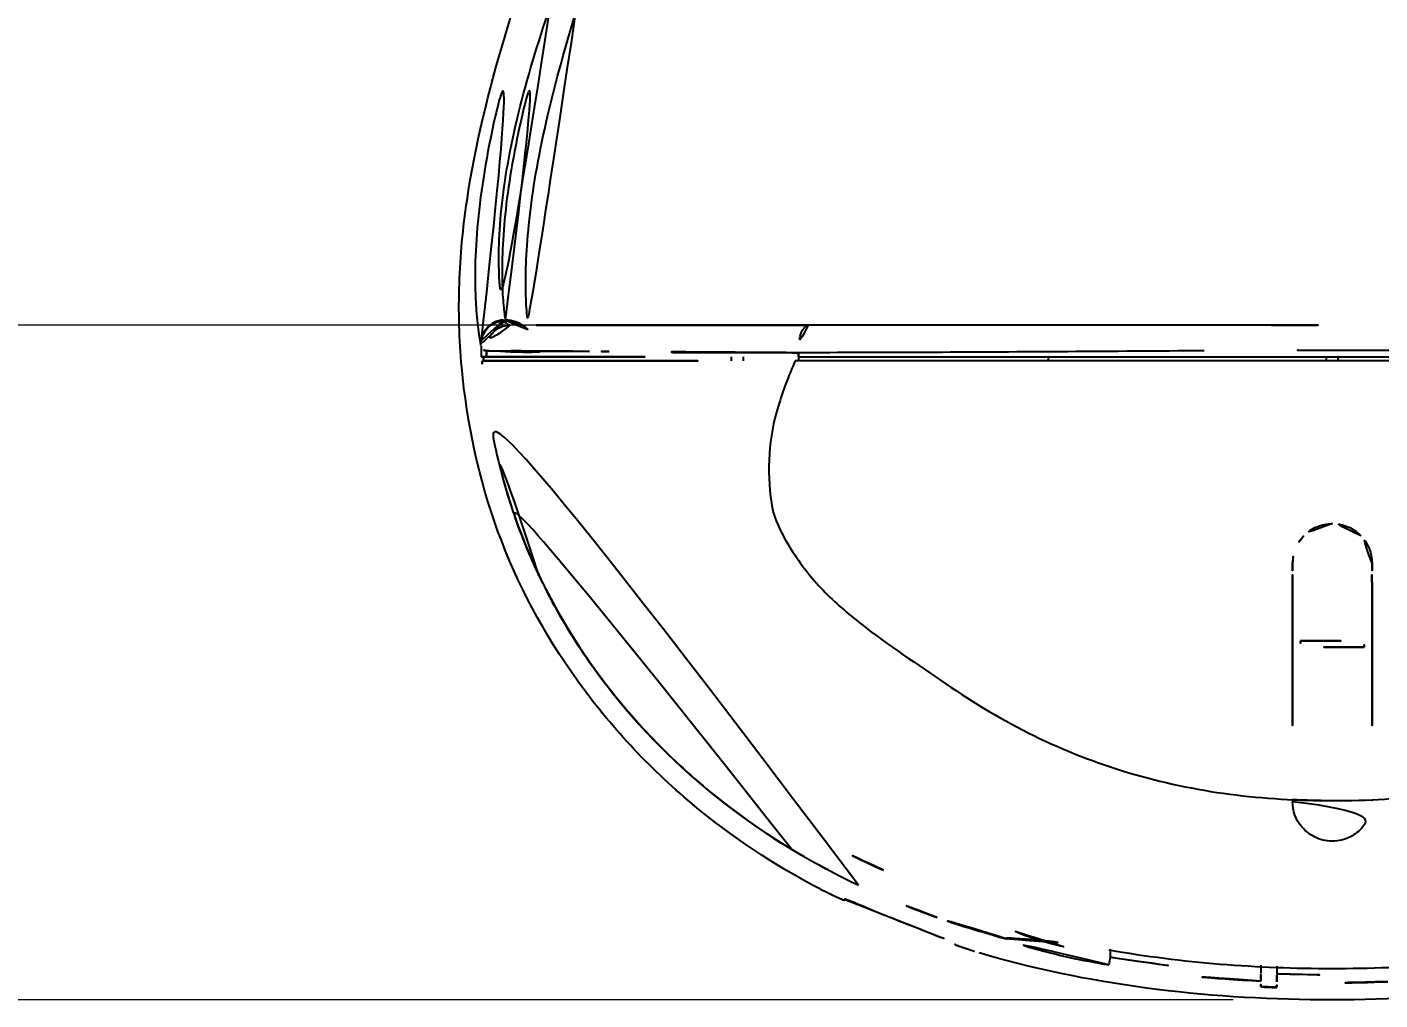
# Model space of a CAD drawing. Extents: x 16296660632 to 16296681399, y -37409619871 to -37409615168.
# Drawn here: x 16296680842.4 to 16296680897, y -37409615467.4 to -37409615428.2 of the extents above; entities that cross this region are included whole.
import ezdxf

# ---------------------------------------------------------------- set-up
doc = ezdxf.new("R2010")
doc.units = 0
doc.header["$LTSCALE"] = 10
doc.header["$MEASUREMENT"] = 0
doc.header["$PDMODE"] = 3
doc.header["$PDSIZE"] = -10
doc.layers.get('0').update_dxf_attribs({"linetype": 'CONTINUOUS'})
doc.layers.get('DEFPOINTS').update_dxf_attribs({"linetype": 'CONTINUOUS'})
doc.layers.add('1', color=7, linetype='CONTINUOUS')
doc.styles.add('Daelim Dimension', font='')
doc.styles.get('Daelim Dimension').set_extended_font_data('NanumGothic')
doc.dimstyles.new('DEFAULT', dxfattribs={"dimscale": 2, "dimtxt": 2, "dimasz": 2, "dimexe": 0, "dimexo": 2, "dimgap": 1, "dimtad": 1, "dimdec": 1, "dimzin": 9, "dimdsep": 46, "dimtxsty": 'Daelim Dimension', "dimcen": 0.5, "dimclrd": 252, "dimclre": 252, "dimclrt": 3, "dimadec": 1, "dimazin": 0, "dimtfac": 1, "dimtdec": 1, "dimtix": 1, "dimtmove": 0, "dimatfit": 3, "dimfxl": 1, "dimtolj": 1, "dimtzin": 1, "dimlwd": 9, "dimlwe": 9, "dimarcsym": 0})

# ---------------------------------------------------------------- blocks, each defined once
blk = doc.blocks.new('*D6')
at = {"color": 5, "lineweight": 9, "transparency": 16777216}
for p, q in [((16296680871.04437, -37409615384.24524), (16296680824.18682, -37409615384.24524)), ((16296680824.18682, -37409615388.24524), (16296680824.18682, -37409615436.24752)), ((16296680869.91439, -37409615440.24752), (16296680824.18682, -37409615440.24752))]:
    blk.add_line(p, q, dxfattribs=at)
at = {"color": 5, "transparency": 16777216}
for points in [[(16296680823.52016, -37409615388.24524), (16296680824.85349, -37409615388.24524), (16296680824.18682, -37409615384.24524)], [(16296680823.52016, -37409615436.24752), (16296680824.85349, -37409615436.24752), (16296680824.18682, -37409615440.24752)]]:
    blk.add_solid(points, dxfattribs=at)
at = {"layer": 'DEFPOINTS', "color": 0, "transparency": 16777216}
for p in [(16296680875.04437, -37409615384.24524), (16296680824.18682, -37409615440.24752), (16296680873.91439, -37409615440.24752)]:
    blk.add_point(p, dxfattribs=at)
at = {"color": 7, "transparency": 16777216, "insert": (16296680816.80056, -37409615412.24638), "char_height": 10, "attachment_point": 5, "rotation": 90, "style": 'Daelim Dimension'}
blk.add_mtext('\\A1;175', dxfattribs=at)
blk = doc.blocks.new('*D7')
at = {"color": 5, "lineweight": 9, "transparency": 16777216}
for p, q in [((16296680865.914391, -37409615440.24752), (16296680824.186819, -37409615440.24752)), ((16296680824.186819, -37409615444.24752), (16296680824.186819, -37409615463.445236)), ((16296680891.044371, -37409615467.445236), (16296680824.186819, -37409615467.445236))]:
    blk.add_line(p, q, dxfattribs=at)
at = {"color": 5, "transparency": 16777216}
for points in [[(16296680823.520161, -37409615444.24752), (16296680824.853491, -37409615444.24752), (16296680824.186819, -37409615440.24752)], [(16296680823.520161, -37409615463.445236), (16296680824.853491, -37409615463.445236), (16296680824.186819, -37409615467.445236)]]:
    blk.add_solid(points, dxfattribs=at)
at = {"layer": 'DEFPOINTS', "color": 0, "transparency": 16777216}
for p in [(16296680869.914391, -37409615440.24752), (16296680824.186819, -37409615467.445236), (16296680895.044371, -37409615467.445236)]:
    blk.add_point(p, dxfattribs=at)
at = {"color": 7, "transparency": 16777216, "insert": (16296680816.74334, -37409615453.846367), "char_height": 10, "attachment_point": 5, "rotation": 90, "style": 'Daelim Dimension'}
blk.add_mtext('\\A1;85', dxfattribs=at)
blk = doc.blocks.new('*D8')
at = {"color": 5, "lineweight": 9, "transparency": 16777216}
for p, q in [((16296680891.044411, -37409615309.045227), (16296680794.04393, -37409615309.045227)), ((16296680794.04393, -37409615463.445236), (16296680794.04393, -37409615313.045227)), ((16296680891.044371, -37409615467.445236), (16296680794.04393, -37409615467.445236))]:
    blk.add_line(p, q, dxfattribs=at)
at = {"color": 5, "transparency": 16777216}
for points in [[(16296680793.37726, -37409615313.045227), (16296680794.71059, -37409615313.045227), (16296680794.04393, -37409615309.045227)], [(16296680793.37726, -37409615463.445236), (16296680794.71059, -37409615463.445236), (16296680794.04393, -37409615467.445236)]]:
    blk.add_solid(points, dxfattribs=at)
at = {"layer": 'DEFPOINTS', "color": 0, "transparency": 16777216}
for p in [(16296680794.04393, -37409615309.045227), (16296680895.044411, -37409615309.045227), (16296680895.044371, -37409615467.445236)]:
    blk.add_point(p, dxfattribs=at)
at = {"color": 7, "transparency": 16777216, "insert": (16296680786.600439, -37409615388.245239), "char_height": 10, "attachment_point": 5, "rotation": 90, "style": 'Daelim Dimension'}
blk.add_mtext('\\A1;495', dxfattribs=at)

msp = doc.modelspace()

# ---------------------------------------------------------------- linework, layer by layer
at = {"layer": '1', "color": 7, "linetype": 'Continuous'}
for p, q in [((16296680861.669149, -37409615440.038261), (16296680861.702841, -37409615440.038261)), ((16296680861.67695, -37409615440.065323), (16296680861.67695, -37409615440.066208)), ((16296680861.710119, -37409615440.066208), (16296680861.67695, -37409615440.066208)), ((16296680861.702841, -37409615440.065308), (16296680861.702841, -37409615440.038261)), ((16296680861.710119, -37409615440.065323), (16296680861.710119, -37409615440.066208)), ((16296680860.725019, -37409615441.090599), (16296680860.725019, -37409615441.525238)), ((16296680870.804371, -37409615441.525253), (16296680870.804371, -37409615441.685226)), ((16296680871.28437, -37409615441.525238), (16296680871.28437, -37409615441.685226)), ((16296680873.538231, -37409615441.685226), (16296680873.538231, -37409615441.525238)), ((16296680883.60437, -37409615441.685226), (16296680883.60437, -37409615441.525238)), ((16296680894.804371, -37409615441.685249), (16296680894.804371, -37409615441.525253)), ((16296680895.28437, -37409615441.685242), (16296680895.28437, -37409615441.525253)), ((16296680893.44437, -37409615450.588028), (16296680893.448521, -37409615450.588028)), ((16296680896.644369, -37409615450.588028), (16296680896.64023, -37409615450.588028)), ((16296680873.28437, -37409615461.399727), (16296680873.28437, -37409615461.39183)), ((16296680886.08437, -37409615465.720047), (16296680886.031389, -37409615466.035431)), ((16296680886.08437, -37409615465.404846), (16296680886.08437, -37409615465.720047)), ((16296680892.16437, -37409615466.047836), (16296680892.16437, -37409615466.363426)), ((16296680892.804371, -37409615466.085838), (16296680892.804371, -37409615466.390862))]:
    msp.add_line(p, q, dxfattribs=at)
for centre, major_axis, ratio, start_param, end_param in [((16296680861.893801, -37409615441.205238), (0, 0.96), 0.989919392, 0.004661814, 1.643860254), ((16296680873.943609, -37409615441.205238), (0, 0.96), 0.441502176, 0.069005054, 1.728953443), ((16296680881.93704, -37409615464.655502), (-0.059886, 0.314346), 0.996843755, 2.686431867, 3.216288476)]:
    msp.add_ellipse(centre, major_axis=major_axis, ratio=ratio, start_param=start_param, end_param=end_param, dxfattribs=at)
for points, knots in [([(16296680874.404369, -37409615462.98468), (16296680872.55835, -37409615462.016327), (16296680870.81823, -37409615460.870117), (16296680867.490271, -37409615458.080353), (16296680865.923809, -37409615456.40374), (16296680863.26753, -37409615452.708473), (16296680862.181021, -37409615450.688797), (16296680860.627991, -37409615446.430023), (16296680860.148569, -37409615444.194847), (16296680859.84391, -37409615440.817963), (16296680859.810011, -37409615439.688263), (16296680859.883699, -37409615437.44355), (16296680859.99217, -37409615436.328323), (16296680860.811781, -37409615430.782913), (16296680862.35354, -37409615426.445099), (16296680864.448521, -37409615419.991127), (16296680865.118019, -37409615417.847427), (16296680866.347811, -37409615413.526894), (16296680866.90884, -37409615411.345291), (16296680868.342911, -37409615404.72757), (16296680868.96533, -37409615400.231354), (16296680869.007481, -37409615395.310387), (16296680869.00596, -37409615394.897728), (16296680868.998619, -37409615394.485237)], [0, 0, 0, 0, 0.083555737, 0.083555737, 0.173552883, 0.173552883, 0.263550029, 0.263550029, 0.353547175, 0.353547175, 0.398545748, 0.398545748, 0.443544322, 0.443544322, 0.623538614, 0.623538614, 0.71353576, 0.71353576, 0.803532906, 0.803532906, 0.983527199, 0.983527199, 1, 1, 1, 1]), ([(16296680863.496969, -37409615427.445236), (16296680863.01313, -37409615428.882027), (16296680862.57913, -37409615430.300438), (16296680861.89609, -37409615433.084801), (16296680861.66662, -37409615434.383583), (16296680861.42742, -37409615436.718437), (16296680861.42186, -37409615437.706757), (16296680861.509609, -37409615439.236572), (16296680861.59573, -37409615439.766922), (16296680861.669149, -37409615440.038261)], [0, 0, 0, 0, 0.25, 0.25, 0.5, 0.5, 0.75, 0.75, 1, 1, 1, 1]), ([(16296680864.521641, -37409615427.714951), (16296680864.071831, -37409615429.195824), (16296680863.664419, -37409615430.679993), (16296680863.02849, -37409615433.481903), (16296680862.79767, -37409615434.824173), (16296680862.546289, -37409615437.142342), (16296680862.511761, -37409615438.14743), (16296680862.535299, -37409615439.287064), (16296680862.556459, -37409615439.611313), (16296680862.607189, -37409615440.137413), (16296680862.625731, -37409615440.336853), (16296680862.662689, -37409615440.472778)], [0, 0, 0, 0, 0.25, 0.25, 0.5, 0.5, 0.75, 0.75, 0.875, 0.875, 1, 1, 1, 1]), ([(16296680860.717381, -37409615441.063507), (16296680860.642599, -37409615440.771782), (16296680860.55349, -37409615440.180489), (16296680860.4855, -37409615438.901604), (16296680860.47496, -37409615438.405884), (16296680860.49745, -37409615437.32077), (16296680860.52994, -37409615436.727211), (16296680860.712839, -37409615434.793747), (16296680860.946609, -37409615433.362747), (16296680861.641661, -37409615430.304497), (16296680862.08544, -37409615428.74176), (16296680862.58143, -37409615427.158432)], [0, 0, 0, 0, 0.25, 0.25, 0.375, 0.375, 0.5, 0.5, 0.75, 0.75, 1, 1, 1, 1]), ([(16296680861.702841, -37409615440.038261), (16296680861.670891, -37409615439.904846), (16296680861.65365, -37409615439.707939), (16296680861.602699, -37409615439.182678), (16296680861.58057, -37409615438.858887), (16296680861.556761, -37409615437.724007), (16296680861.591169, -37409615436.724586), (16296680861.84137, -37409615434.42778), (16296680862.07349, -37409615433.102287), (16296680862.712151, -37409615430.348984), (16296680863.115471, -37409615428.891487), (16296680863.56311, -37409615427.445236)], [0, 0, 0, 0, 0.125, 0.125, 0.25, 0.25, 0.5, 0.5, 0.75, 0.75, 1, 1, 1, 1]), ([(16296680861.67695, -37409615440.066208), (16296680861.570999, -37409615440.066261), (16296680861.46361, -37409615440.084557), (16296680861.26367, -37409615440.154671), (16296680861.1684, -37409615440.207443), (16296680861.00268, -37409615440.339653), (16296680860.93, -37409615440.420898), (16296680860.81608, -37409615440.601067), (16296680860.773581, -37409615440.702583), (16296680860.749069, -37409615440.806839), (16296680860.738991, -37409615440.849693), (16296680860.73181, -37409615440.893318), (16296680860.722731, -37409615440.988029), (16296680860.721861, -37409615441.039467), (16296680860.724979, -37409615441.0905)], [0, 0, 0, 0, 0.204094517, 0.204094517, 0.408157993, 0.408157993, 0.612453864, 0.612453864, 0.818753487, 0.818753487, 0.818753487, 0.902568239, 0.902568239, 1, 1, 1, 1]), ([(16296680860.724461, -37409615440.873543), (16296680860.73069, -37409615440.827072), (16296680860.74021, -37409615440.78109), (16296680860.782961, -37409615440.630676), (16296680860.831739, -37409615440.528748), (16296680860.895361, -37409615440.439247), (16296680860.91991, -37409615440.404709), (16296680860.9468, -37409615440.371719), (16296680860.991711, -37409615440.323547), (16296680861.008369, -37409615440.306953), (16296680861.10339, -37409615440.218987), (16296680861.19458, -37409615440.159302), (16296680861.38899, -37409615440.074623), (16296680861.49489, -37409615440.048508), (16296680861.62344, -37409615440.039124), (16296680861.646299, -37409615440.038277), (16296680861.669149, -37409615440.038261)], [0, 0, 0, 0, 0.102129767, 0.102129767, 0.343027714, 0.343027714, 0.343027714, 0.434833605, 0.434833605, 0.485634316, 0.485634316, 0.718041654, 0.718041654, 0.950583448, 0.950583448, 1, 1, 1, 1]), ([(16296680861.702841, -37409615440.038261), (16296680861.845381, -37409615440.038208), (16296680861.98988, -37409615440.062973), (16296680862.258699, -37409615440.157463), (16296680862.386709, -37409615440.228371), (16296680862.49822, -37409615440.31694), (16296680862.531969, -37409615440.343742), (16296680862.564409, -37409615440.372269), (16296680862.61865, -37409615440.424927), (16296680862.64113, -37409615440.448463), (16296680862.662689, -37409615440.472778)], [0, 0, 0, 0, 0.396485857, 0.396485857, 0.792470698, 0.792470698, 0.792470698, 0.910816498, 0.910816498, 1, 1, 1, 1]), ([(16296680862.35813, -37409615440.243172), (16296680862.349369, -37409615440.238007), (16296680862.340561, -37409615440.232964), (16296680862.20483, -37409615440.157356), (16296680862.063841, -37409615440.10775), (16296680861.92062, -37409615440.083717), (16296680861.87899, -37409615440.076729), (16296680861.83695, -37409615440.071823), (16296680861.76664, -37409615440.067131), (16296680861.738371, -37409615440.066193), (16296680861.710119, -37409615440.066208)], [0, 0, 0, 0, 0.045111051, 0.045111051, 0.690917964, 0.690917964, 0.690917964, 0.876129904, 0.876129904, 1, 1, 1, 1]), ([(16296680861.889219, -37409615440.245247), (16296680861.88047, -37409615440.245239), (16296680861.871929, -37409615440.244743), (16296680861.86116, -37409615440.243439), (16296680861.858721, -37409615440.243103), (16296680861.856251, -37409615440.242706)], [0, 0, 0, 0, 0.769322986, 0.769322986, 1, 1, 1, 1]), ([(16296680862.247379, -37409615440.231438), (16296680862.20063, -37409615440.207809), (16296680862.15243, -37409615440.187172), (16296680862.059589, -37409615440.154457), (16296680862.014709, -37409615440.141548), (16296680861.96917, -37409615440.131241)], [0, 0, 0, 0, 0.528659371, 0.528659371, 1, 1, 1, 1]), ([(16296680873.914391, -37409615440.24752), (16296680872.308001, -37409615440.247513), (16296680870.80134, -37409615440.247917), (16296680868.09144, -37409615440.248291), (16296680866.85762, -37409615440.24855), (16296680864.76446, -37409615440.24791), (16296680863.90629, -37409615440.247437), (16296680862.554779, -37409615440.24762), (16296680862.10989, -37409615440.245399), (16296680861.88937, -37409615440.245247)], [0, 0, 0, 0, 0.25, 0.25, 0.5, 0.5, 0.75, 0.75, 1, 1, 1, 1]), ([(16296680892.58819, -37409615440.245239), (16296680889.368601, -37409615440.245239), (16296680886.178961, -37409615440.245422), (16296680881.45183, -37409615440.245934), (16296680879.90189, -37409615440.246147), (16296680876.859579, -37409615440.246727), (16296680875.360279, -37409615440.247543), (16296680873.914391, -37409615440.24752)], [0, 0, 0, 0, 0.5, 0.5, 0.75, 0.75, 1, 1, 1, 1]), ([(16296680860.946011, -37409615441.275307), (16296680861.209511, -37409615441.279037), (16296680861.697889, -37409615441.336983), (16296680863.102949, -37409615441.347427), (16296680864.000271, -37409615441.302856), (16296680865.098101, -37409615441.300011)], [0, 0, 0, 0, 0.5, 0.5, 1, 1, 1, 1]), ([(16296680865.098101, -37409615441.300011), (16296680864.01429, -37409615441.29377), (16296680863.099251, -37409615441.290047), (16296680861.693279, -37409615441.282654), (16296680861.20956, -37409615441.279037), (16296680860.946011, -37409615441.275307)], [0, 0, 0, 0, 0.5, 0.5, 1, 1, 1, 1]), ([(16296680873.525061, -37409615441.356438), (16296680872.04726, -37409615441.345993), (16296680870.669439, -37409615441.336311), (16296680868.108841, -37409615441.318848), (16296680866.92362, -37409615441.311012), (16296680865.890381, -37409615441.30471)], [0, 0, 0, 0, 0.5, 0.5, 1, 1, 1, 1]), ([(16296680873.525061, -37409615441.356438), (16296680872.05471, -37409615441.346039), (16296680870.670059, -37409615441.354073), (16296680868.112181, -37409615441.342934), (16296680866.930099, -37409615441.318314), (16296680865.890381, -37409615441.30471)], [0, 0, 0, 0, 0.5, 0.5, 1, 1, 1, 1]), ([(16296680889.87355, -37409615441.276733), (16296680889.753019, -37409615441.277611), (16296680887.79215, -37409615441.291977), (16296680882.171, -37409615441.332512), (16296680876.83786, -37409615441.351334), (16296680873.525061, -37409615441.356438)], [0, 0, 0, 0, 0.021360475, 0.34757365, 1, 1, 1, 1]), ([(16296680900.227409, -37409615441.276787), (16296680898.503151, -37409615441.264191), (16296680895.04845, -37409615441.240143), (16296680891.59375, -37409615441.26416), (16296680889.87355, -37409615441.276733)], [0, 0, 0, 0, 0.500591298, 1, 1, 1, 1]), ([(16296680860.725019, -37409615441.525238), (16296680860.733879, -37409615441.525238), (16296680860.744671, -37409615441.525238), (16296680860.771601, -37409615441.525238), (16296680860.78826, -37409615441.525238), (16296680860.843229, -37409615441.525238), (16296680860.887581, -37409615441.525238), (16296680860.942101, -37409615441.525238), (16296680860.94405, -37409615441.525238), (16296680860.946011, -37409615441.525238)], [0, 0, 0, 0, 0.230253564, 0.230253564, 0.489924222, 0.489924222, 0.981860058, 0.981860058, 1, 1, 1, 1]), ([(16296680860.764339, -37409615441.685226), (16296680860.841021, -37409615441.685226), (16296680861.18869, -37409615441.685226), (16296680862.10701, -37409615441.685226), (16296680862.483311, -37409615441.685226), (16296680863.350679, -37409615441.685226), (16296680863.843019, -37409615441.685226), (16296680865.493349, -37409615441.685226), (16296680866.843149, -37409615441.685226), (16296680869.859619, -37409615441.685226), (16296680871.551491, -37409615441.685226), (16296680873.38224, -37409615441.685226)], [0, 0, 0, 0, 0.25, 0.25, 0.375, 0.375, 0.5, 0.5, 0.75, 0.75, 1, 1, 1, 1]), ([(16296680860.946011, -37409615441.525238), (16296680861.208611, -37409615441.525238), (16296680861.70561, -37409615441.525238), (16296680863.093651, -37409615441.525238), (16296680863.990789, -37409615441.525238), (16296680867.278111, -37409615441.525238), (16296680870.200979, -37409615441.525238), (16296680873.525061, -37409615441.525238)], [0, 0, 0, 0, 0.25, 0.25, 0.5, 0.5, 1, 1, 1, 1]), ([(16296680873.38224, -37409615441.685226), (16296680873.125771, -37409615442.286751), (16296680872.892059, -37409615442.89386), (16296680872.512819, -37409615444.142052), (16296680872.39006, -37409615444.783279), (16296680872.309879, -37409615446.084419), (16296680872.330111, -37409615446.749313), (16296680872.526011, -37409615448.068817), (16296680872.85638, -37409615448.700996), (16296680873.598379, -37409615449.873077), (16296680874.031139, -37409615450.428482), (16296680874.987789, -37409615451.42598), (16296680875.5124, -37409615451.875191), (16296680877.149429, -37409615453.156219), (16296680878.315701, -37409615453.916763), (16296680881.748989, -37409615456.271004), (16296680884.18734, -37409615457.500938), (16296680888.1651, -37409615458.681641), (16296680889.53294, -37409615458.969704), (16296680892.28203, -37409615459.329987), (16296680893.67524, -37409615459.413307), (16296680896.461479, -37409615459.411392), (16296680897.844959, -37409615459.326683), (16296680900.58959, -37409615458.963531), (16296680901.961519, -37409615458.672256), (16296680905.92433, -37409615457.490318), (16296680908.351721, -37409615456.262871), (16296680911.7679, -37409615453.92025), (16296680912.929079, -37409615453.162697), (16296680914.55945, -37409615451.889137), (16296680915.08695, -37409615451.439034), (16296680916.049841, -37409615450.438103), (16296680916.47377, -37409615449.89518), (16296680917.21587, -37409615448.73098), (16296680917.552811, -37409615448.111877), (16296680917.759109, -37409615446.768822), (16296680917.779739, -37409615446.10183), (16296680917.69817, -37409615444.771767), (16296680917.57061, -37409615444.122063), (16296680917.193621, -37409615442.886337), (16296680916.96154, -37409615442.283401), (16296680916.706499, -37409615441.685226)], [0, 0, 0, 0, 0.03125, 0.03125, 0.0625, 0.0625, 0.09375, 0.09375, 0.125, 0.125, 0.15625, 0.15625, 0.1875, 0.1875, 0.25, 0.25, 0.375, 0.375, 0.4375, 0.4375, 0.5, 0.5, 0.5625, 0.5625, 0.625, 0.625, 0.75, 0.75, 0.8125, 0.8125, 0.84375, 0.84375, 0.875, 0.875, 0.90625, 0.90625, 0.9375, 0.9375, 0.96875, 0.96875, 1, 1, 1, 1]), ([(16296680916.706499, -37409615441.685226), (16296680915.040609, -37409615441.685226), (16296680913.321171, -37409615441.685226), (16296680909.792179, -37409615441.685226), (16296680907.973829, -37409615441.685226), (16296680904.31539, -37409615441.685226), (16296680902.470579, -37409615441.685226), (16296680898.75787, -37409615441.685226), (16296680896.88925, -37409615441.685226), (16296680893.154591, -37409615441.685226), (16296680891.290791, -37409615441.685226), (16296680887.580721, -37409615441.685226), (16296680885.729561, -37409615441.685226), (16296680880.231899, -37409615441.685226), (16296680876.711519, -37409615441.685226), (16296680873.38224, -37409615441.685226)], [0, 0, 0, 0, 0.125, 0.125, 0.25, 0.25, 0.375, 0.375, 0.5, 0.5, 0.625, 0.625, 0.75, 0.75, 1, 1, 1, 1]), ([(16296680873.525061, -37409615441.525238), (16296680875.19438, -37409615441.525238), (16296680876.924419, -37409615441.525238), (16296680880.425529, -37409615441.525238), (16296680882.205669, -37409615441.525238), (16296680887.624041, -37409615441.525238), (16296680891.34598, -37409615441.525238), (16296680898.76515, -37409615441.525238), (16296680902.431919, -37409615441.525238), (16296680907.83699, -37409615441.525238), (16296680909.62184, -37409615441.525238), (16296680913.151939, -37409615441.525238), (16296680914.894819, -37409615441.525238), (16296680916.563681, -37409615441.525238)], [0, 0, 0, 0, 0.125, 0.125, 0.25, 0.25, 0.5, 0.5, 0.75, 0.75, 0.875, 0.875, 1, 1, 1, 1]), ([(16296680875.93874, -37409615462.813492), (16296680873.886061, -37409615461.841454), (16296680871.910391, -37409615460.627747), (16296680868.39459, -37409615457.793297), (16296680866.82308, -37409615456.165413), (16296680864.095921, -37409615452.466423), (16296680863.008789, -37409615450.482758), (16296680861.82988, -37409615447.287987), (16296680861.509279, -37409615446.178062), (16296680861.024691, -37409615443.943382), (16296680860.859011, -37409615442.818024), (16296680860.764339, -37409615441.685226)], [0, 0, 0, 0, 0.25, 0.25, 0.5, 0.5, 0.75, 0.75, 0.875, 0.875, 1, 1, 1, 1]), ([(16296680863.055941, -37409615450.329559), (16296680862.65658, -37409615449.494019), (16296680862.306829, -37409615448.635788), (16296680861.362499, -37409615445.848083), (16296680860.951851, -37409615443.837967), (16296680860.77334, -37409615441.816078)], [0, 0, 0, 0, 0.316239326, 0.316239326, 1, 1, 1, 1]), ([(16296680873.248119, -37409615461.377937), (16296680871.88769, -37409615460.560127), (16296680870.60128, -37409615459.63475), (16296680867.78166, -37409615457.189842), (16296680866.31904, -37409615455.577148), (16296680864.46599, -37409615452.929169), (16296680863.901489, -37409615452.000923), (16296680862.912451, -37409615450.098801), (16296680862.484039, -37409615449.119957), (16296680861.88036, -37409615447.42424), (16296680861.666821, -37409615446.722359), (16296680861.48436, -37409615446.010933)], [0, 0, 0, 0, 0.239843154, 0.239843154, 0.564529997, 0.564529997, 0.726873418, 0.726873418, 0.88921684, 0.88921684, 1, 1, 1, 1]), ([(16296680895.0459, -37409615448.245239), (16296680894.937519, -37409615448.251137), (16296680894.720659, -37409615448.262932), (16296680894.412439, -37409615448.365547), (16296680894.127131, -37409615448.51709), (16296680893.972151, -37409615448.660744), (16296680893.894051, -37409615448.733131)], [0, 0, 0, 0, 0.250014708, 0.500262823, 0.748165897, 1, 1, 1, 1]), ([(16296680896.194189, -37409615448.73262), (16296680896.11639, -37409615448.660538), (16296680895.962, -37409615448.517487), (16296680895.677771, -37409615448.366226), (16296680895.37048, -37409615448.263489), (16296680895.15406, -37409615448.25132), (16296680895.0459, -37409615448.245239)], [0, 0, 0, 0, 0.251561823, 0.499208465, 0.749723813, 1, 1, 1, 1]), ([(16296680893.894051, -37409615448.733131), (16296680893.838591, -37409615448.795197), (16296680893.726139, -37409615448.921028), (16296680893.647249, -37409615449.067581), (16296680893.607281, -37409615449.141838)], [0, 0, 0, 0, 0.493288966, 1, 1, 1, 1]), ([(16296680896.644369, -37409615449.845238), (16296680896.6388, -37409615449.741997), (16296680896.627871, -37409615449.539513), (16296680896.5361, -37409615449.244072), (16296680896.398399, -37409615448.968071), (16296680896.261471, -37409615448.810204), (16296680896.194189, -37409615448.73262)], [0, 0, 0, 0, 0.255014167, 0.500219093, 0.754435144, 1, 1, 1, 1]), ([(16296680893.44437, -37409615450.587959), (16296680893.44437, -37409615452.200233), (16296680893.44437, -37409615453.741158), (16296680893.44437, -37409615456.679787), (16296680893.44437, -37409615458.083153), (16296680893.44437, -37409615459.374634)], [0, 0, 0, 0, 0.5, 0.5, 1, 1, 1, 1]), ([(16296680896.644369, -37409615450.587959), (16296680896.644369, -37409615452.200233), (16296680896.644369, -37409615453.741158), (16296680896.644369, -37409615456.679787), (16296680896.644369, -37409615458.083153), (16296680896.644369, -37409615459.374634)], [0, 0, 0, 0, 0.5, 0.5, 1, 1, 1, 1]), ([(16296680893.76437, -37409615452.971031), (16296680894.19104, -37409615452.970787), (16296680895.044371, -37409615452.970322), (16296680895.897711, -37409615452.970787), (16296680896.324369, -37409615452.971031)], [0, 0, 0, 0, 0.499999865, 1, 1, 1, 1]), ([(16296680896.324369, -37409615453.230499), (16296680895.897711, -37409615453.23027), (16296680895.044371, -37409615453.22982), (16296680894.19104, -37409615453.23027), (16296680893.76437, -37409615453.230499)], [0, 0, 0, 0, 0.500000133, 1, 1, 1, 1]), ([(16296680893.44437, -37409615459.445236), (16296680893.44437, -37409615459.820503), (16296680893.56896, -37409615460.181633), (16296680893.95771, -37409615460.636429), (16296680894.12343, -37409615460.773918), (16296680894.537479, -37409615460.980347), (16296680894.78577, -37409615461.045242), (16296680895.302999, -37409615461.045227), (16296680895.549641, -37409615460.980827), (16296680895.963209, -37409615460.775291), (16296680896.12887, -37409615460.638618), (16296680896.52066, -37409615460.181267), (16296680896.644369, -37409615459.820297), (16296680896.644369, -37409615459.445236)], [0, 0, 0, 0, 0.25, 0.25, 0.375, 0.375, 0.5, 0.5, 0.625, 0.625, 0.75, 0.75, 1, 1, 1, 1]), ([(16296680874.404369, -37409615462.98468), (16296680874.520281, -37409615463.045486), (16296680874.638611, -37409615463.105743), (16296680874.860769, -37409615463.215477), (16296680874.967939, -37409615463.266602), (16296680875.14216, -37409615463.346626), (16296680875.214439, -37409615463.378273), (16296680875.3125, -37409615463.418251), (16296680875.343981, -37409615463.429398), (16296680875.361931, -37409615463.432457), (16296680875.36437, -37409615463.432114), (16296680875.36437, -37409615463.43058)], [0, 0, 0, 0, 0.247942382, 0.247942382, 0.497188602, 0.497188602, 0.724950487, 0.724950487, 0.92638496, 0.92638496, 1, 1, 1, 1]), ([(16296680875.36437, -37409615463.380928), (16296680875.36437, -37409615463.357071), (16296680875.63126, -37409615463.465332), (16296680876.46916, -37409615463.817047), (16296680877.02961, -37409615464.051979), (16296680878.17028, -37409615464.506569), (16296680878.734949, -37409615464.720459), (16296680879.58247, -37409615465.043793), (16296680879.84437, -37409615465.14856), (16296680879.84437, -37409615465.171127)], [0, 0, 0, 0, 0.25, 0.25, 0.5, 0.5, 0.75, 0.75, 1, 1, 1, 1]), ([(16296680881.840349, -37409615464.972763), (16296680881.693119, -37409615464.932671), (16296680881.54628, -37409615464.891769), (16296680881.36342, -37409615464.839699), (16296680881.32704, -37409615464.829277), (16296680881.29068, -37409615464.818817)], [0, 0, 0, 0, 0.800918325, 0.800918325, 1, 1, 1, 1]), ([(16296680882.255751, -37409615464.678726), (16296680882.331141, -37409615464.73925), (16296680882.78544, -37409615464.911613), (16296680884.186899, -37409615465.319237), (16296680885.118811, -37409615465.544342), (16296680886.08437, -37409615465.720047)], [0, 0, 0, 0, 0.5, 0.5, 1, 1, 1, 1]), ([(16296680879.84437, -37409615465.218117), (16296680879.84437, -37409615465.221947), (16296680879.86199, -37409615465.231537), (16296680879.928591, -37409615465.260193), (16296680879.97835, -37409615465.279579), (16296680880.10363, -37409615465.325394), (16296680880.18144, -37409615465.352577), (16296680880.35717, -37409615465.41153), (16296680880.458229, -37409615465.444206), (16296680880.641171, -37409615465.501213), (16296680880.72298, -37409615465.526016), (16296680880.804371, -37409615465.550034)], [0, 0, 0, 0, 0.203838886, 0.203838886, 0.407302605, 0.407302605, 0.616476759, 0.616476759, 0.835697357, 0.835697357, 1, 1, 1, 1]), ([(16296680881.853081, -37409615464.964088), (16296680881.934509, -37409615464.948021), (16296680882.42115, -37409615464.962921), (16296680883.954651, -37409615465.10672), (16296680884.98662, -37409615465.240173), (16296680886.029909, -37409615465.424294)], [0, 0, 0, 0, 0.5, 0.5, 1, 1, 1, 1]), ([(16296680886.031389, -37409615466.035431), (16296680884.940451, -37409615465.85218), (16296680883.88386, -37409615465.614143), (16296680882.338289, -37409615465.193207), (16296680881.86058, -37409615465.020477), (16296680881.840981, -37409615464.975166)], [0, 0, 0, 0, 0.5, 0.5, 1, 1, 1, 1]), ([(16296680882.05352, -37409615464.955963), (16296680882.042801, -37409615464.960838), (16296680882.03167, -37409615464.965187), (16296680881.99394, -37409615464.977409), (16296680881.965191, -37409615464.982674), (16296680881.936701, -37409615464.983772)], [0, 0, 0, 0, 0.302810247, 0.302810247, 1, 1, 1, 1]), ([(16296680909.28437, -37409615465.550034), (16296680909.162649, -37409615465.585953), (16296680909.04068, -37409615465.621323), (16296680904.50708, -37409615466.912354), (16296680899.775721, -37409615467.445236), (16296680890.313021, -37409615467.445236), (16296680885.581671, -37409615466.912354), (16296680881.048059, -37409615465.621323), (16296680880.92609, -37409615465.585953), (16296680880.804371, -37409615465.550034)], [0, 0, 0, 0, 0.013479131, 0.013479131, 0.5, 0.5, 0.986520869, 0.986520869, 1, 1, 1, 1]), ([(16296680886.029909, -37409615465.424294), (16296680889.009041, -37409615465.95005), (16296680892.031179, -37409615466.175827), (16296680898.054991, -37409615466.175957), (16296680901.07999, -37409615465.949997), (16296680904.05883, -37409615465.424294)], [0, 0, 0, 0, 0.5, 0.5, 1, 1, 1, 1]), ([(16296680892.16437, -37409615466.683723), (16296680892.16437, -37409615466.682251), (16296680892.16437, -37409615466.674911), (16296680892.16437, -37409615466.648872), (16296680892.16437, -37409615466.629921), (16296680892.16437, -37409615466.583267), (16296680892.16437, -37409615466.554947), (16296680892.16437, -37409615466.492912), (16296680892.16437, -37409615466.458359), (16296680892.16437, -37409615466.403503), (16296680892.16437, -37409615466.383423), (16296680892.16437, -37409615466.363426)], [0, 0, 0, 0, 0.219527885, 0.219527885, 0.439047967, 0.439047967, 0.658690687, 0.658690687, 0.878581972, 0.878581972, 1, 1, 1, 1]), ([(16296680892.804371, -37409615466.710999), (16296680892.804371, -37409615466.709534), (16296680892.804371, -37409615466.702187), (16296680892.804371, -37409615466.67614), (16296680892.804371, -37409615466.657181), (16296680892.804371, -37409615466.610527), (16296680892.804371, -37409615466.582176), (16296680892.804371, -37409615466.520157), (16296680892.804371, -37409615466.485611), (16296680892.804371, -37409615466.430817), (16296680892.804371, -37409615466.410797), (16296680892.804371, -37409615466.390862)], [0, 0, 0, 0, 0.219652093, 0.219652093, 0.439299546, 0.439299546, 0.659019939, 0.659019939, 0.878888064, 0.878888064, 1, 1, 1, 1]), ([(16296680892.804371, -37409615466.93483), (16296680892.804779, -37409615466.936592), (16296680892.798201, -37409615466.937233), (16296680892.774521, -37409615466.938713), (16296680892.756689, -37409615466.939163), (16296680892.712, -37409615466.939407), (16296680892.68453, -37409615466.939209), (16296680892.623911, -37409615466.938141), (16296680892.589911, -37409615466.937263), (16296680892.531931, -37409615466.935333), (16296680892.50807, -37409615466.934433), (16296680892.448509, -37409615466.9319), (16296680892.412161, -37409615466.930107), (16296680892.34453, -37409615466.926277), (16296680892.312309, -37409615466.924202), (16296680892.25634, -37409615466.920067), (16296680892.23184, -37409615466.917961), (16296680892.193871, -37409615466.914047), (16296680892.17988, -37409615466.912193), (16296680892.17206, -37409615466.910583), (16296680892.166651, -37409615466.909531), (16296680892.163971, -37409615466.909523), (16296680892.16437, -37409615466.908096)], [0, 0, 0, 0, 0.107340384, 0.107340384, 0.214686598, 0.214686598, 0.321951259, 0.321951259, 0.429177224, 0.429177224, 0.499734718, 0.499734718, 0.607355694, 0.607355694, 0.714969522, 0.714969522, 0.822681802, 0.822681802, 0.930413065, 0.930413065, 0.930413065, 1, 1, 1, 1])]:
    msp.add_open_spline(points, degree=3, knots=knots, dxfattribs=at)
for points, degree in [([(16296680861.67695, -37409615440.066208), (16296680861.707569, -37409615440.171913), (16296680861.76755, -37409615440.23024), (16296680861.856251, -37409615440.242706)], 3), ([(16296680861.856251, -37409615440.242706), (16296680861.78878, -37409615440.230087), (16296680861.739759, -37409615440.170723), (16296680861.710119, -37409615440.066208)], 3), ([(16296680892.58819, -37409615440.245239), (16296680894.22506, -37409615440.245239), (16296680895.86488, -37409615440.245239), (16296680897.502069, -37409615440.245239)], 3), ([(16296680860.946011, -37409615441.275307), (16296680860.83741, -37409615441.273781), (16296680860.76318, -37409615441.212349), (16296680860.725, -37409615441.090553)], 3), ([(16296680860.946011, -37409615441.525238), (16296680860.946011, -37409615441.275307)], 1), ([(16296680865.890381, -37409615441.30471), (16296680865.616619, -37409615441.30304), (16296680865.35235, -37409615441.301483), (16296680865.098101, -37409615441.300011)], 3), ([(16296680873.525061, -37409615441.356438), (16296680870.59203, -37409615441.335701), (16296680867.968031, -37409615441.317368), (16296680865.890381, -37409615441.30471)], 3), ([(16296680873.525061, -37409615441.525238), (16296680873.525061, -37409615441.356438)], 1), ([(16296680860.77334, -37409615441.816078), (16296680860.76479, -37409615441.719193), (16296680860.75675, -37409615441.622261), (16296680860.749241, -37409615441.525307)], 3), ([(16296680860.8134, -37409615441.525414), (16296680860.820789, -37409615441.620468), (16296680860.828671, -37409615441.715477), (16296680860.837061, -37409615441.810448)], 3), ([(16296680862.02915, -37409615441.685303), (16296680862.04158, -37409615441.67437), (16296680862.054001, -37409615441.663422), (16296680862.066401, -37409615441.652458)], 3), ([(16296680893.44437, -37409615449.845238), (16296680893.44437, -37409615449.603073), (16296680893.501141, -37409615449.361313), (16296680893.608101, -37409615449.142143)], 3), ([(16296680893.44437, -37409615449.845238), (16296680893.44437, -37409615450.094116), (16296680893.446211, -37409615450.341766), (16296680893.448521, -37409615450.588028)], 3), ([(16296680893.44437, -37409615450.588028), (16296680893.44437, -37409615450.342102), (16296680893.44437, -37409615450.094513), (16296680893.44437, -37409615449.845238)], 3), ([(16296680896.64023, -37409615450.588028), (16296680896.64253, -37409615450.341766), (16296680896.644369, -37409615450.094116), (16296680896.644369, -37409615449.845238)], 3), ([(16296680896.644369, -37409615449.845238), (16296680896.644369, -37409615450.094513), (16296680896.644369, -37409615450.342102), (16296680896.644369, -37409615450.588028)], 3), ([(16296680893.76437, -37409615452.971031), (16296680893.76437, -37409615453.057747), (16296680893.76437, -37409615453.144234), (16296680893.76437, -37409615453.230492)], 3), ([(16296680896.324369, -37409615453.230492), (16296680896.324369, -37409615453.144234), (16296680896.324369, -37409615453.057747), (16296680896.324369, -37409615452.971031)], 3), ([(16296680893.44437, -37409615459.374634), (16296680894.511419, -37409615459.425583), (16296680895.581841, -37409615459.425369), (16296680896.644369, -37409615459.374634)], 3), ([(16296680893.44437, -37409615459.374634), (16296680893.44437, -37409615459.398216), (16296680893.44437, -37409615459.421753), (16296680893.44437, -37409615459.445236)], 3), ([(16296680896.644369, -37409615459.374634), (16296680896.644369, -37409615459.398216), (16296680896.644369, -37409615459.421753), (16296680896.644369, -37409615459.445236)], 3), ([(16296680873.76437, -37409615461.68103), (16296680873.603359, -37409615461.588707), (16296680873.44334, -37409615461.494942), (16296680873.28437, -37409615461.399727)], 3), ([(16296680876.9459, -37409615462.219963), (16296680875.85413, -37409615461.730629), (16296680874.792299, -37409615461.180588), (16296680873.76437, -37409615460.56176)], 3), ([(16296680874.719021, -37409615462.205681), (16296680874.40118, -37409615462.038452), (16296680874.08684, -37409615461.86586), (16296680873.776171, -37409615461.687851)], 3), ([(16296680875.36437, -37409615463.43058), (16296680875.36437, -37409615463.414032), (16296680875.36437, -37409615463.397476), (16296680875.36437, -37409615463.380928)], 3), ([(16296680879.113991, -37409615464.120987), (16296680878.027451, -37409615463.735397), (16296680876.967331, -37409615463.300583), (16296680875.93874, -37409615462.813492)], 3), ([(16296680881.853081, -37409615464.964088), (16296680879.83234, -37409615464.418114), (16296680877.84033, -37409615463.71006), (16296680875.93874, -37409615462.813492)], 3), ([(16296680879.84437, -37409615465.218117), (16296680879.84437, -37409615465.202454), (16296680879.84437, -37409615465.18679), (16296680879.84437, -37409615465.171127)], 3), ([(16296680881.840349, -37409615464.972763), (16296680881.840031, -37409615464.968628), (16296680881.84428, -37409615464.965736), (16296680881.853081, -37409615464.964088)], 3), ([(16296680881.936701, -37409615464.983772), (16296680881.90439, -37409615464.985023), (16296680881.871531, -37409615464.981262), (16296680881.840349, -37409615464.972763)], 3), ([(16296680881.93961, -37409615464.986069), (16296680881.90657, -37409615464.987579), (16296680881.8729, -37409615464.983856), (16296680881.840981, -37409615464.975166)], 3), ([(16296680886.08437, -37409615465.720047), (16296680888.11104, -37409615466.060471), (16296680890.137699, -37409615466.265289), (16296680892.16437, -37409615466.363426)], 3), ([(16296680892.16437, -37409615466.683609), (16296680890.112539, -37409615466.584801), (16296680888.061621, -37409615466.376457), (16296680886.031389, -37409615466.035431)], 3), ([(16296680892.804371, -37409615466.390862), (16296680894.297701, -37409615466.446579), (16296680895.79104, -37409615466.446579), (16296680897.28437, -37409615466.390862)], 3), ([(16296680892.16437, -37409615466.907784), (16296680892.16437, -37409615466.833054), (16296680892.16437, -37409615466.758331), (16296680892.16437, -37409615466.683609)], 3), ([(16296680892.804371, -37409615466.934937), (16296680892.804371, -37409615466.860252), (16296680892.804371, -37409615466.785568), (16296680892.804371, -37409615466.710876)], 3), ([(16296680897.28437, -37409615466.710876), (16296680895.79171, -37409615466.766273), (16296680894.29838, -37409615466.766327), (16296680892.804371, -37409615466.710876)], 3)]:
    msp.add_open_spline(points, degree=degree, dxfattribs=at)

# ---------------------------------------------------------------- dimensions: what is measured, and where the dimension line sits
at = {"color": 5}
for base, p1, p2, text, picture, middle in [((16296680794.04393, -37409615309.045227), (16296680895.044371, -37409615467.445236), (16296680895.044411, -37409615309.045227), '495', '*D8', (16296680786.600439, -37409615388.245239)), ((16296680824.186819, -37409615440.24752), (16296680875.044371, -37409615384.245239), (16296680873.914391, -37409615440.24752), '175', '*D6', (16296680816.80056, -37409615412.246384)), ((16296680824.186819, -37409615467.445236), (16296680869.914391, -37409615440.24752), (16296680895.044371, -37409615467.445236), '85', '*D7', (16296680816.74334, -37409615453.846367))]:
    dim = msp.add_linear_dim(base=base, p1=p1, p2=p2, angle=90, text=text, dimstyle='DEFAULT', override={"dimtxt": 5, "dimclrd": 5, "dimclre": 5, "dimclrt": 7}, dxfattribs=at)
    dim.commit()
    dim.dimension.update_dxf_attribs({"geometry": picture, "text_midpoint": middle})

doc.saveas('drawing.dxf')
